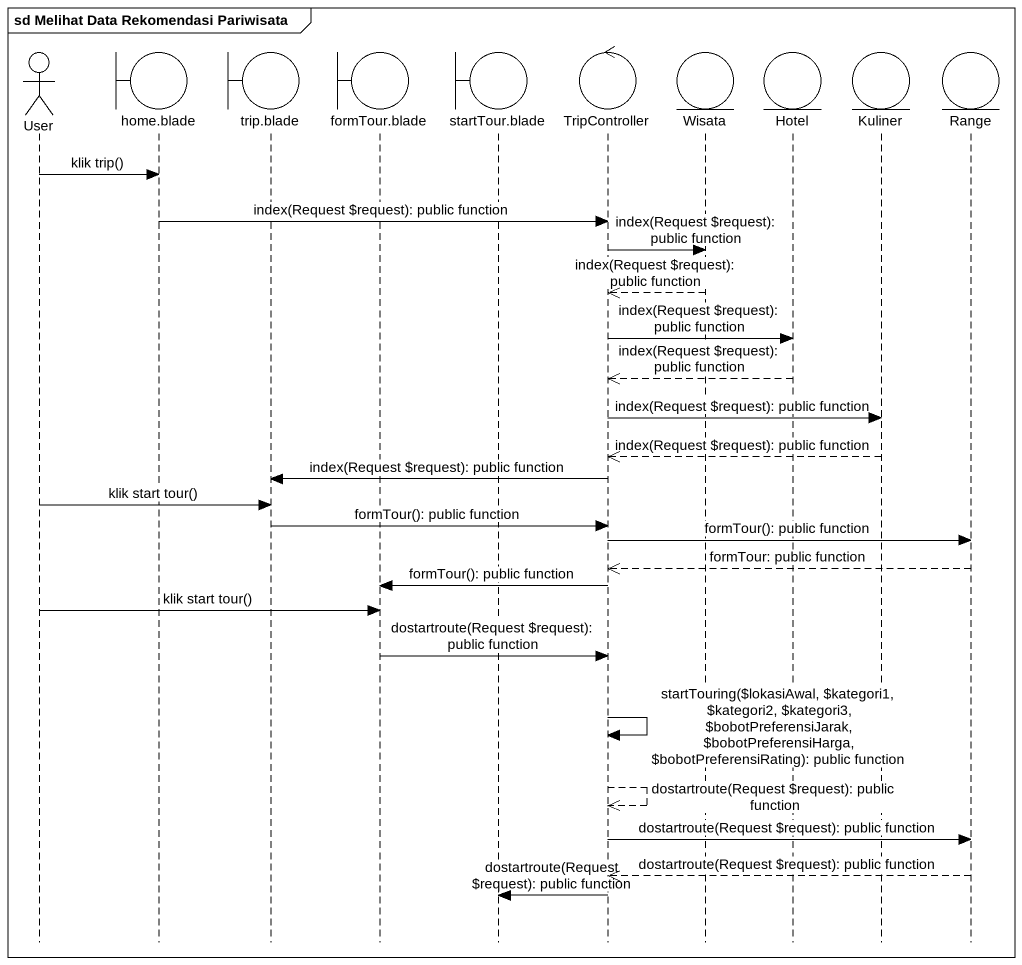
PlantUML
@startuml
mainframe sd Melihat Data Rekomendasi Pariwisata
hide footbox
actor User
boundary "home.blade" as home_blade
boundary "trip.blade" as trip_blade
boundary "formTour.blade" as formTour_blade
boundary "startTour.blade" as startTour_blade
control TripController
entity Wisata
entity Hotel
entity Kuliner
entity Range

User -> home_blade : klik trip()
home_blade -> TripController : index(Request ~$request): public function
TripController -> Wisata : index(Request ~$request): public function
Wisata -->> TripController : index(Request ~$request): public function
TripController -> Hotel : index(Request ~$request): public function
Hotel -->> TripController : index(Request ~$request): public function
TripController -> Kuliner : index(Request ~$request): public function
Kuliner -->> TripController : index(Request ~$request): public function
TripController -> trip_blade : index(Request ~$request): public function
User -> trip_blade : klik start tour()
trip_blade -> TripController : formTour(): public function
TripController -> Range : formTour(): public function
Range -->> TripController : formTour: public function
TripController -> formTour_blade : formTour(): public function
User -> formTour_blade : klik start tour()
formTour_blade -> TripController : dostartroute(Request ~$request): public function
TripController -> TripController : startTouring(~$lokasiAwal, ~$kategori1, ~$kategori2, ~$kategori3, ~$bobotPreferensiJarak, ~$bobotPreferensiHarga, ~$bobotPreferensiRating): public function
TripController -->> TripController : dostartroute(Request ~$request): public function
TripController -> Range : dostartroute(Request ~$request): public function
Range -->> TripController : dostartroute(Request ~$request): public function
TripController -> startTour_blade : dostartroute(Request ~$request): public function
@enduml
